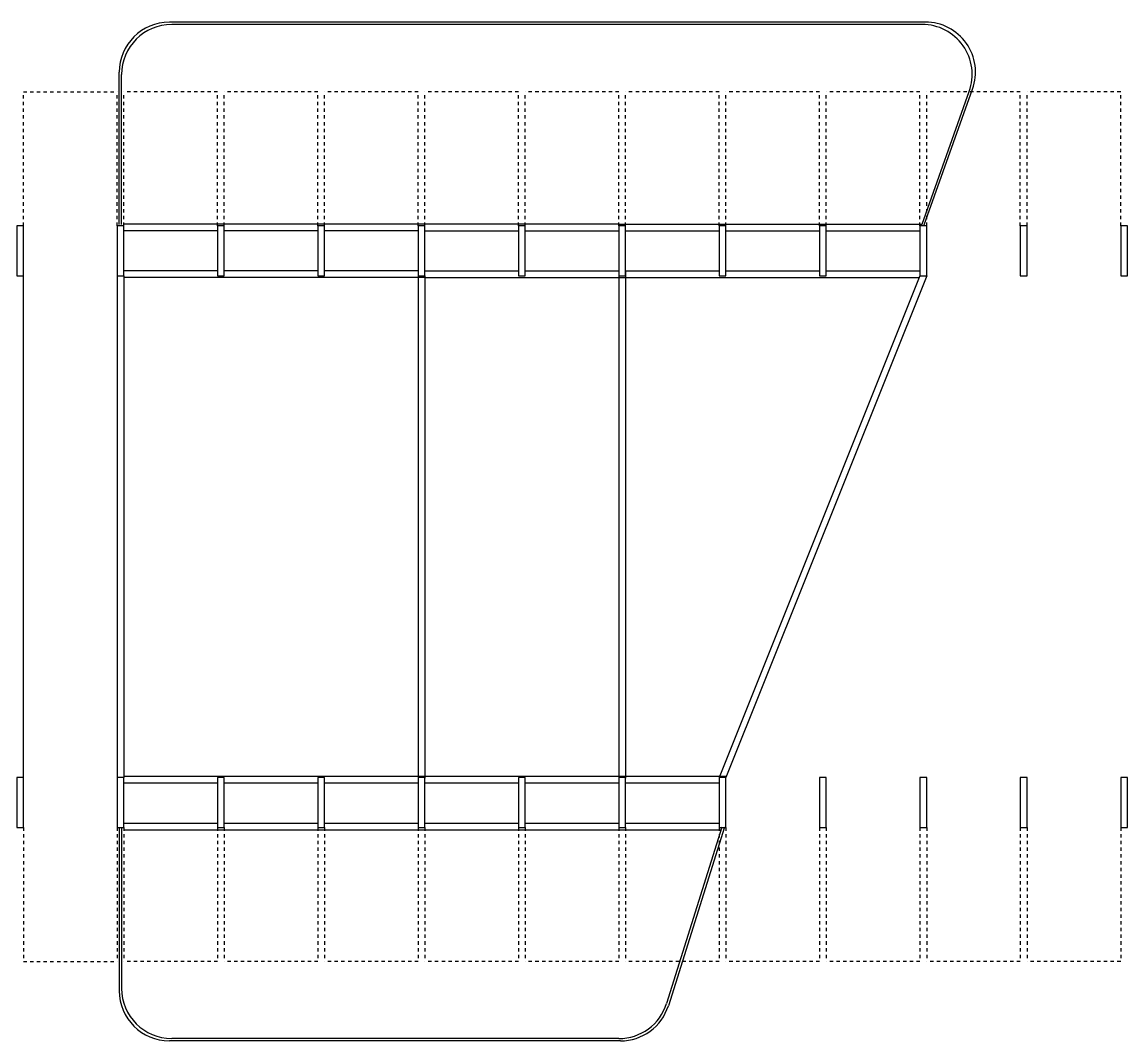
# Model space of a CAD drawing. Extents: x -16 to 243, y 482 to 579.
# Drawn here: x 132.34 to 165.34, y 517.85 to 548.3 of the extents above; entities that cross this region are included whole.
import ezdxf

# ---------------------------------------------------------------- set-up
doc = ezdxf.new("R2010")
doc.units = 0
doc.header["$LTSCALE"] = 0.02
doc.header["$MEASUREMENT"] = 0
doc.linetypes.add('HIDDEN2', pattern=[0.1875, 0.125, -0.0625])
doc.layers.get('0').update_dxf_attribs({"linetype": 'CONTINUOUS'})
for name, color, linetype in [('ESTR', 3, 'CONTINUOUS'), ('PISO', 1, 'CONTINUOUS'), ('PROJ', 1, 'HIDDEN2')]:
    doc.layers.add(name, color=color, linetype=linetype)

# ---------------------------------------------------------------- blocks, each defined once
blk = doc.blocks.new('PILAR-SLN')
for points in [[(0.197, -26.487), (0.197, -27.987), (-0.003, -27.987), (-0.003, -26.487)], [(0.197, -42.97), (0.197, -44.47), (-0.003, -44.47), (-0.003, -42.97)]]:
    blk.add_lwpolyline(points, close=True)

msp = doc.modelspace()

# ---------------------------------------------------------------- linework, layer by layer
at = {"layer": 'ESTR'}
for points in [[(132.384, 540.71), (132.384, 542.21), (132.184, 542.21), (132.184, 540.71)], [(132.384, 524.227), (132.384, 525.727), (132.184, 525.727), (132.184, 524.227)]]:
    msp.add_lwpolyline(points, close=True, dxfattribs=at)
at = {"layer": 'PISO'}
for p, q in [((159.345, 548.296), (136.744, 548.296)), ((159.245, 548.226), (136.814, 548.226)), ((135.244, 542.245), (135.244, 546.796)), ((135.314, 542.245), (135.314, 546.726)), ((159.246, 542.256), (160.658, 546.222)), ((159.312, 542.233), (160.758, 546.292)), ((150.184, 542.26), (135.384, 542.26)), ((150.184, 542.26), (159.247, 542.26)), ((138.184, 542.06), (135.384, 542.06)), ((141.184, 542.06), (138.384, 542.06)), ((144.184, 542.06), (141.384, 542.06)), ((144.384, 542.06), (147.184, 542.06)), ((147.384, 542.06), (150.184, 542.06)), ((150.384, 542.06), (153.184, 542.06)), ((153.384, 542.06), (156.184, 542.06)), ((156.384, 542.06), (159.184, 542.06)), ((132.384, 525.727), (132.384, 540.71)), ((135.184, 540.71), (135.184, 525.727)), ((138.184, 540.86), (135.384, 540.86)), ((135.384, 540.71), (135.384, 525.727)), ((144.384, 540.66), (135.384, 540.66)), ((141.184, 540.86), (138.384, 540.86)), ((144.184, 540.86), (141.384, 540.86)), ((144.184, 540.712), (144.184, 525.7)), ((144.384, 540.86), (147.184, 540.86)), ((144.384, 540.712), (144.384, 525.7)), ((144.384, 540.66), (159.164, 540.66)), ((147.384, 540.86), (150.184, 540.86)), ((150.184, 540.862), (150.184, 525.7)), ((150.384, 540.862), (150.384, 525.7)), ((150.384, 540.86), (153.184, 540.86)), ((159.184, 540.71), (153.184, 525.727)), ((153.384, 540.86), (156.184, 540.86)), ((159.384, 540.71), (153.384, 525.727)), ((156.384, 540.86), (159.184, 540.86)), ((144.384, 525.75), (135.384, 525.75)), ((153.393, 525.75), (144.384, 525.75)), ((138.184, 525.55), (135.384, 525.55)), ((141.184, 525.55), (138.384, 525.55)), ((144.184, 525.55), (141.384, 525.55)), ((147.184, 525.55), (144.384, 525.55)), ((150.184, 525.55), (147.384, 525.55)), ((153.184, 525.55), (150.384, 525.55)), ((135.244, 524.235), (135.244, 519.351)), ((135.314, 524.235), (135.314, 519.421)), ((138.184, 524.35), (135.384, 524.35)), ((144.384, 524.15), (135.384, 524.15)), ((141.184, 524.35), (138.384, 524.35)), ((144.184, 524.35), (141.384, 524.35)), ((147.184, 524.35), (144.384, 524.35)), ((153.236, 524.15), (144.384, 524.15)), ((150.184, 524.35), (147.384, 524.35)), ((153.184, 524.35), (150.384, 524.35)), ((153.263, 524.235), (151.609, 518.972)), ((153.336, 524.235), (151.661, 518.902)), ((150.23, 517.851), (136.744, 517.851)), ((150.178, 517.921), (136.814, 517.921))]:
    msp.add_line(p, q, dxfattribs=at)
for centre, start, end in [((136.744, 546.796), 90, 180), ((136.814, 546.726), 90, 180), ((159.245, 546.726), 340.3941, 90), ((159.345, 546.796), 340.3941, 90), ((136.744, 519.351), 180, 270), ((136.814, 519.421), 180, 270), ((150.178, 519.421), 270, 342.5608), ((150.23, 519.351), 270, 342.5608)]:
    msp.add_arc(centre, 1.5, start, end, dxfattribs=at)
at = {"layer": 'PROJ'}
for p, q in [((132.384, 546.21), (135.184, 546.21)), ((132.384, 542.21), (132.384, 546.21)), ((135.184, 542.21), (135.184, 546.21)), ((135.384, 542.21), (135.384, 546.21)), ((138.184, 546.21), (135.384, 546.21)), ((138.184, 542.21), (138.184, 546.21)), ((141.184, 546.21), (138.384, 546.21)), ((138.384, 542.21), (138.384, 546.21)), ((141.184, 542.21), (141.184, 546.21)), ((141.384, 542.21), (141.384, 546.21)), ((144.184, 546.21), (141.384, 546.21)), ((144.184, 542.21), (144.184, 546.21)), ((147.184, 546.21), (144.384, 546.21)), ((144.384, 542.21), (144.384, 546.21)), ((147.184, 542.21), (147.184, 546.21)), ((147.384, 542.21), (147.384, 546.21)), ((150.184, 546.21), (147.384, 546.21)), ((150.184, 542.21), (150.184, 546.21)), ((153.184, 546.21), (150.384, 546.21)), ((150.384, 542.21), (150.384, 546.21)), ((153.184, 542.21), (153.184, 546.21)), ((153.384, 542.21), (153.384, 546.21)), ((156.184, 546.21), (153.384, 546.21)), ((156.184, 542.21), (156.184, 546.21)), ((159.184, 546.21), (156.384, 546.21)), ((156.384, 542.21), (156.384, 546.21)), ((159.184, 542.21), (159.184, 546.21)), ((162.184, 546.21), (159.384, 546.21)), ((159.384, 542.21), (159.384, 546.21)), ((162.184, 542.21), (162.184, 546.21)), ((162.384, 542.21), (162.384, 546.21)), ((165.184, 546.21), (162.384, 546.21)), ((165.184, 542.21), (165.184, 546.21)), ((132.384, 524.227), (132.384, 520.227)), ((135.184, 524.227), (135.184, 520.227)), ((135.384, 524.227), (135.384, 520.227)), ((138.184, 524.227), (138.184, 520.227)), ((138.384, 524.227), (138.384, 520.227)), ((141.184, 524.227), (141.184, 520.227)), ((141.384, 524.227), (141.384, 520.227)), ((144.184, 524.227), (144.184, 520.227)), ((144.384, 524.227), (144.384, 520.227)), ((147.184, 524.227), (147.184, 520.227)), ((147.384, 524.227), (147.384, 520.227)), ((150.184, 524.227), (150.184, 520.227)), ((150.384, 524.227), (150.384, 520.227)), ((153.184, 524.227), (153.184, 520.227)), ((153.384, 524.227), (153.384, 520.227)), ((156.184, 524.227), (156.184, 520.227)), ((156.384, 524.227), (156.384, 520.227)), ((159.184, 524.227), (159.184, 520.227)), ((159.384, 524.227), (159.384, 520.227)), ((162.184, 524.227), (162.184, 520.227)), ((162.384, 524.227), (162.384, 520.227)), ((165.184, 524.227), (165.184, 520.227)), ((132.384, 520.227), (135.184, 520.227)), ((138.184, 520.227), (135.384, 520.227)), ((141.184, 520.227), (138.384, 520.227)), ((144.184, 520.227), (141.384, 520.227)), ((147.184, 520.227), (144.384, 520.227)), ((150.184, 520.227), (147.384, 520.227)), ((153.184, 520.227), (150.384, 520.227)), ((156.184, 520.227), (153.384, 520.227)), ((159.184, 520.227), (156.384, 520.227)), ((162.184, 520.227), (159.384, 520.227)), ((165.184, 520.227), (162.384, 520.227))]:
    msp.add_line(p, q, dxfattribs=at)

# ---------------------------------------------------------------- block references
at = {"layer": 'ESTR', "xscale": -1}
for p in [(135.381, 568.697), (138.381, 568.697), (141.381, 568.697), (144.381, 568.697), (147.381, 568.697), (150.381, 568.697), (153.381, 568.697), (156.381, 568.697), (159.381, 568.697), (162.381, 568.697), (165.381, 568.697)]:
    msp.add_blockref('PILAR-SLN', p, dxfattribs=at)

doc.saveas('drawing.dxf')
